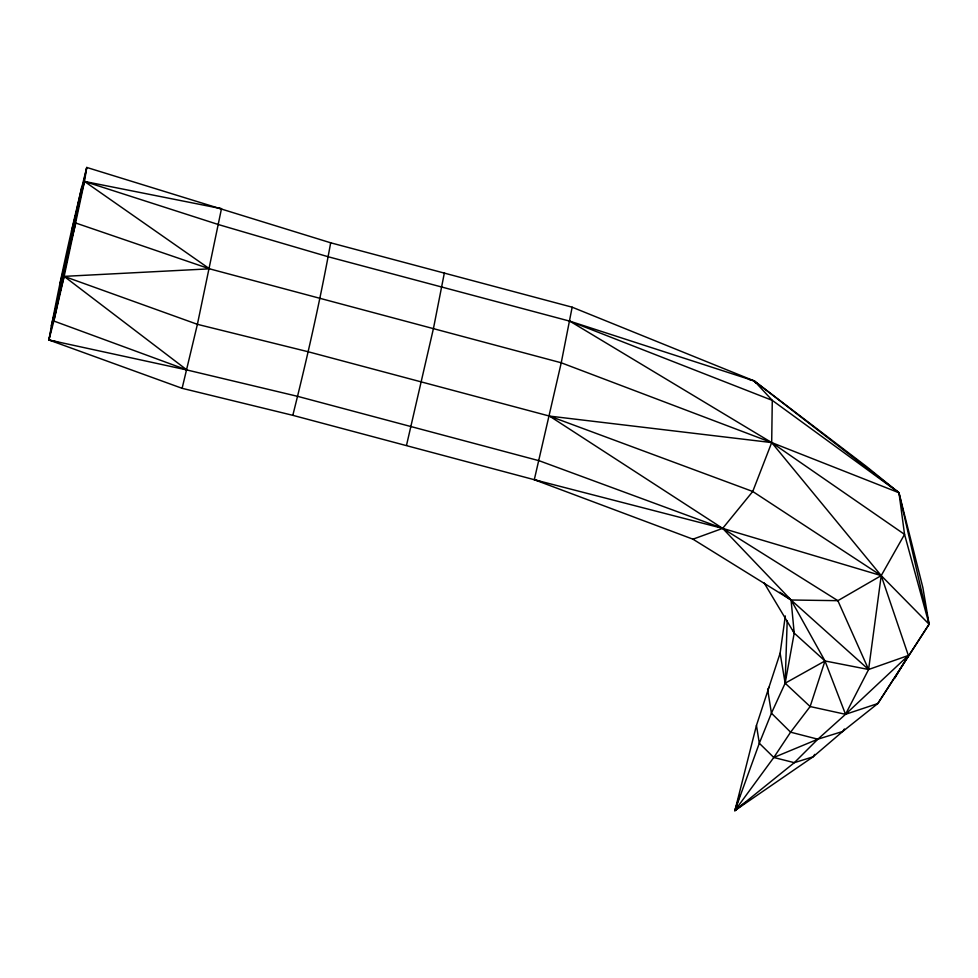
<?xml version="1.0" encoding="UTF-8"?>
<svg xmlns="http://www.w3.org/2000/svg" width="978" height="978" viewBox="0 0 978 978"><rect width="100%" height="100%" fill="white"/><g stroke="black" fill="none" stroke-linecap="round" stroke-linejoin="round"><path stroke-width="1.47" d="M787.192 620.896L785.151 683.206L771.434 713.182L759.319 743.256L734.918 810.554L813.097 756.825L842.755 731.434L877.816 703.537L929.1 624.233L922.89 587.705L898.965 492.753L866.594 466.604L754.27 380.943L572.154 307.19L330.674 242.801L86.761 167.446C72.458 224.549 59.462 282.067 48.9 339.977L182.116 388.315L292.813 415.332L534.294 479.709L722.669 528.377L881.215 575.614L929.1 624.233L877.816 703.537L845.53 714.307L817.84 739.197L794.332 762.669L734.918 810.554L756.459 725.407L780.126 653.206L785.31 615.957M330.674 242.801C320.124 300.711 307.116 358.229 292.813 415.332M444.415 272.654L433.498 328.266L406.542 445.186M572.154 307.19L561.238 362.789L534.294 479.709L692.95 539.184L791.068 600.003L868.598 669.502L908.366 655.48L881.215 575.614L771.691 442.582L569.881 321.187L328.4 256.811L218.754 224.659L84.487 181.443L86.761 167.446L53.851 321.029L48.9 339.977L57.763 342.08M71.516 231.052L84.487 181.443L221.48 208.693L197.397 324.329L182.116 388.315M898.965 492.753L772.278 400.369L569.881 321.187L754.27 380.943L898.965 492.753L904.552 534.391L929.1 624.233L898.965 492.753L771.691 442.582L561.238 362.789L209.561 268.828L84.487 181.443L64.145 276.371L197.397 324.329L308.058 351.725L549.538 416.102L722.669 528.377L791.068 600.003L794.209 633.108L785.151 683.206L810.139 706.544L845.53 714.307L908.366 655.48L894.662 678.353M81.81 186.395L48.9 339.977L186.92 369.965L297.764 396.383L539.245 460.76L722.669 528.377L837.865 600.675L868.598 669.502L845.53 714.307L824.992 660.957L791.068 600.003L787.596 597.203M59.817 284.366L75.844 223.057L209.561 268.828L64.145 276.371L51.174 325.967M739.918 794.649L734.918 810.554L745.774 802.119M736.874 806.434L734.918 810.554L737.057 808.403M736.666 808.072L734.918 810.554L773.794 757.485L790.603 732.18L810.139 706.544L824.992 660.957L794.209 633.108L764.099 582.876M814.735 754.38L813.097 756.825L794.332 762.669L773.794 757.485L759.319 743.256L756.459 725.407M844.393 729.001L842.755 731.434L817.84 739.197L773.794 757.485M769.27 687.033L767.632 689.453L771.434 713.182L790.603 732.18L817.84 739.197M692.95 539.184L722.669 528.377L752.742 491.482L771.691 442.582L772.278 400.369L754.27 380.943L748.414 379.232M218.473 208.216L221.48 208.693M534.294 479.709L540.149 481.384M779.833 592.24L791.068 600.003L837.865 600.675L881.215 575.614L904.552 534.391L771.691 442.582L549.538 416.102L752.742 491.482L881.215 575.614L868.598 669.502L824.992 660.957L785.151 683.206L780.126 653.206M754.27 380.943L756.116 383.339M793.072 630.297L794.209 633.108M64.145 276.371L53.851 321.029L186.92 369.965L64.145 276.371"/></g></svg>
